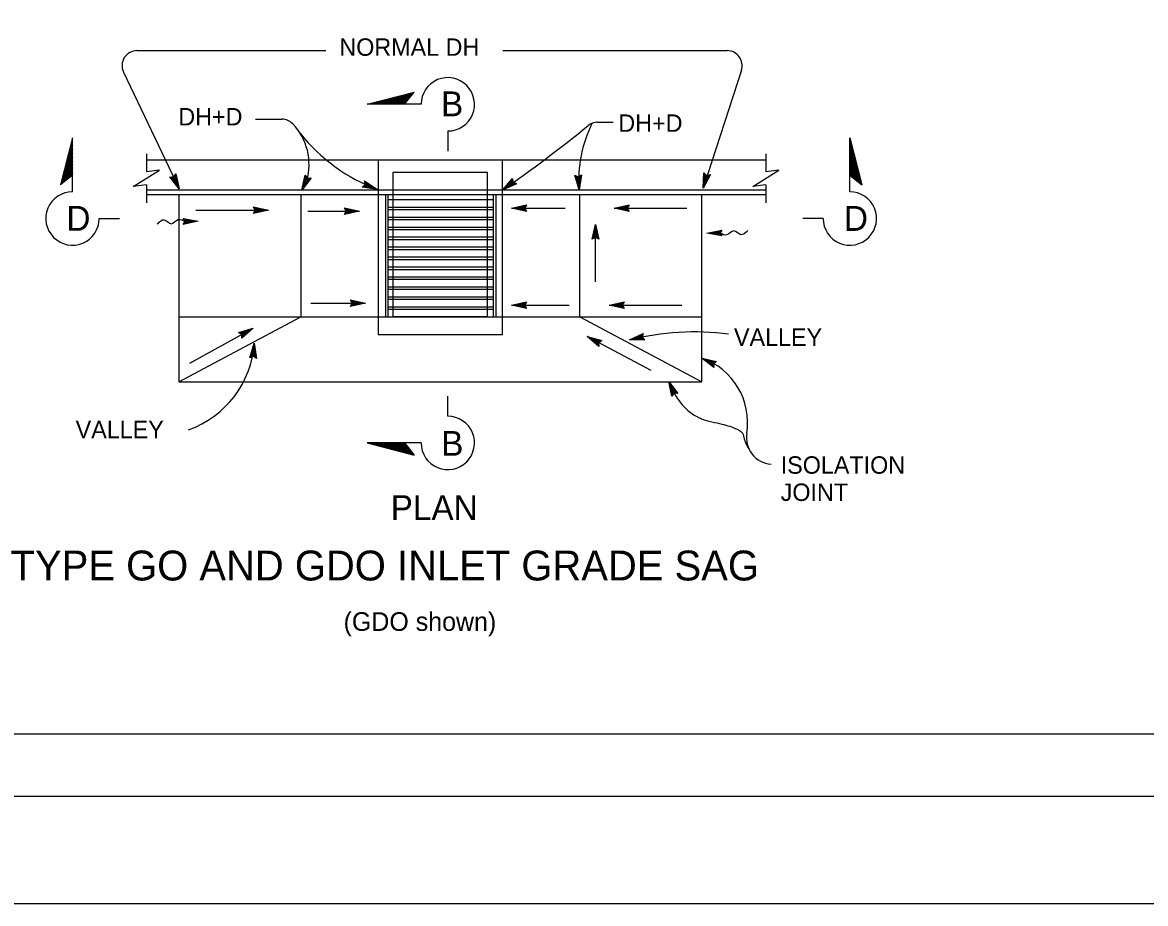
# Model space of a CAD drawing. Extents: x -894 to 866, y -472 to 714.
# Drawn here: x -634.9 to -184, y -472.4 to -118.5 of the extents above; entities that cross this region are included whole.
import ezdxf

# ---------------------------------------------------------------- set-up
doc = ezdxf.new("R2010")
doc.units = 0
for name, color, linetype in [('border_PLOTTING-ELEMENTS', 7, 'Continuous'), ('border_rw_22x34_Cut_Lines', 7, 'Continuous'), ('border_SHEET', 7, 'Continuous'), ('df_DETAIL-anno', 7, 'Continuous'), ('df_FLOW-LINE', 7, 'Continuous'), ('mc_CURB-GUTTER', 7, 'Continuous'), ('pp_PRESENTATION', 7, 'Continuous'), ('str_Concrete-A', 7, 'Continuous'), ('str_Misc-Steel-A', 7, 'Continuous')]:
    doc.layers.add(name, color=color, linetype=linetype)

msp = doc.modelspace()

# ---------------------------------------------------------------- linework, layer by layer
at = {"layer": 'border_PLOTTING-ELEMENTS'}
for points in [[(-894.04, -472.44), (865.96, -472.44), (865.96, 713.56), (-894.04, 713.56)], [(-864.04, 670.56), (835.96, 670.56), (835.96, -429.44), (-864.04, -429.44)]]:
    msp.add_lwpolyline(points, close=True, dxfattribs=at)
at = {"layer": 'border_rw_22x34_Cut_Lines'}
msp.add_lwpolyline([(-864.04, 670.56), (835.96, 670.56), (835.96, -429.44), (-864.04, -429.44)], close=True, dxfattribs=at)
at = {"layer": 'border_SHEET'}
msp.add_line((810.96, -404.44), (-814.04, -404.44), dxfattribs=at)
at = {"layer": 'df_DETAIL-anno'}
for p, q in [((-588.96, -129.87), (-513.15, -129.87)), ((-441.98, -129.87), (-351.96, -129.87)), ((-594.38, -138.45), (-572.04, -185.36)), ((-346.25, -137.73), (-361.62, -185.05)), ((-541.29, -157.38), (-530.72, -157.38)), ((-404.26, -158.64), (-397.77, -158.64)), ((-574.26, -180.66), (-573.39, -179.37)), ((-573.85, -180.08), (-573.22, -182.86)), ((-573.62, -179.71), (-572.63, -184.12)), ((-573.39, -179.37), (-573.39, -179.37)), ((-573.39, -179.37), (-572.04, -185.36)), ((-522.72, -185.85), (-521.43, -179.84)), ((-522.14, -184.58), (-521.2, -180.2)), ((-521.43, -179.84), (-521.43, -179.84)), ((-521.43, -179.84), (-520.55, -181.12)), ((-411.38, -185.8), (-413.14, -179.91)), ((-413.14, -179.91), (-413.14, -179.91)), ((-413.14, -179.91), (-411.76, -180.61)), ((-411.48, -184.41), (-412.77, -180.12)), ((-411.58, -183.04), (-412.41, -180.27)), ((-411.76, -180.61), (-410.48, -179.72)), ((-411.16, -180.22), (-411.58, -183.04)), ((-410.82, -179.96), (-411.48, -184.42)), ((-410.48, -179.72), (-411.38, -185.8)), ((-410.48, -179.72), (-410.48, -179.72)), ((-361.62, -185.05), (-361.28, -178.92)), ((-358.71, -179.64), (-361.62, -185.05)), ((-361.28, -178.92), (-361.28, -178.92)), ((-361.28, -178.92), (-360.21, -180.05)), ((-361.25, -183.71), (-361, -179.24)), ((-359.11, -179.75), (-361.25, -183.73)), ((-360.87, -182.4), (-360.71, -179.51)), ((-359.52, -179.88), (-360.87, -182.4)), ((-360.5, -181.07), (-360.43, -179.83)), ((-359.9, -179.96), (-360.5, -181.07)), ((-360.21, -180.05), (-358.71, -179.64)), ((-358.71, -179.64), (-358.71, -179.64)), ((-572.04, -185.36), (-575.81, -180.51)), ((-575.81, -180.51), (-575.81, -180.51)), ((-575.81, -180.51), (-574.26, -180.66)), ((-572.64, -184.11), (-575.38, -180.57)), ((-573.22, -182.86), (-574.99, -180.58)), ((-573.81, -181.61), (-574.57, -180.64)), ((-574.08, -180.39), (-573.81, -181.61)), ((-519, -180.95), (-522.72, -185.85)), ((-519.41, -181), (-522.14, -184.59)), ((-521.56, -183.34), (-520.96, -180.51)), ((-519.84, -181.06), (-521.56, -183.34)), ((-520.99, -182.08), (-520.73, -180.87)), ((-520.23, -181.08), (-520.99, -182.08)), ((-520.55, -181.12), (-519, -180.95)), ((-519, -180.95), (-519, -180.95)), ((-498.48, -184.69), (-497.25, -183.73)), ((-492.4, -185.6), (-498.48, -184.69)), ((-498.48, -184.69), (-498.48, -184.69)), ((-493.7, -185.11), (-498.13, -184.44)), ((-494.98, -184.61), (-497.84, -184.18)), ((-497.25, -183.73), (-497.52, -182.2)), ((-497.52, -182.2), (-497.52, -182.2)), ((-497.52, -182.2), (-492.4, -185.6)), ((-496.27, -184.11), (-497.49, -183.93)), ((-497.45, -182.61), (-493.69, -185.11)), ((-497.36, -183.03), (-494.98, -184.61)), ((-497.32, -183.41), (-496.27, -184.11)), ((-442.2, -185.84), (-438.21, -181.17)), ((-436.6, -183.3), (-442.2, -185.84)), ((-436.99, -183.15), (-441.1, -185.01)), ((-441.09, -185), (-438.18, -181.6)), ((-439.99, -184.18), (-438.11, -181.98)), ((-437.39, -183), (-439.99, -184.18)), ((-438.89, -183.35), (-438.09, -182.41)), ((-437.74, -182.83), (-438.89, -183.35)), ((-438.21, -181.17), (-438.21, -181.17)), ((-438.21, -181.17), (-438.05, -182.71)), ((-438.05, -182.71), (-436.6, -183.3)), ((-436.6, -183.3), (-436.6, -183.3)), ((-411.68, -181.66), (-412.03, -180.48)), ((-411.49, -180.42), (-411.68, -181.66)), ((-572.04, -185.36), (-572.04, -185.36)), ((-522.72, -185.85), (-522.72, -185.85)), ((-492.4, -185.6), (-492.4, -185.6)), ((-442.2, -185.84), (-442.2, -185.84)), ((-411.38, -185.8), (-411.38, -185.8)), ((-361.62, -185.05), (-361.62, -185.05)), ((-391.17, -246.07), (-385.63, -243.41)), ((-385.63, -243.41), (-386.11, -244.89)), ((-385.63, -243.41), (-385.63, -243.41)), ((-543.66, -253.25), (-541.88, -247.37)), ((-541.88, -247.37), (-541.88, -247.37)), ((-541.88, -247.37), (-540.99, -253.45)), ((-385.02, -246.01), (-391.17, -246.07)), ((-391.17, -246.07), (-391.17, -246.07)), ((-385.32, -245.71), (-389.83, -245.76)), ((-389.82, -245.75), (-385.78, -243.81)), ((-388.48, -245.45), (-385.87, -244.19)), ((-385.63, -245.42), (-388.48, -245.45)), ((-387.14, -245.13), (-386.02, -244.6)), ((-385.88, -245.12), (-387.14, -245.13)), ((-386.11, -244.89), (-385.02, -246.01)), ((-385.02, -246.01), (-385.02, -246.01)), ((-543.28, -253.06), (-541.98, -248.74)), ((-542.91, -252.86), (-542.08, -250.12)), ((-542.55, -252.71), (-542.19, -251.5)), ((-542.19, -251.5), (-542.01, -252.72)), ((-542.08, -250.12), (-541.67, -252.99)), ((-541.98, -248.75), (-541.33, -253.19)), ((-542.26, -252.55), (-543.66, -253.25)), ((-543.66, -253.25), (-543.66, -253.25)), ((-540.99, -253.45), (-542.26, -252.55)), ((-540.99, -253.45), (-540.99, -253.45)), ((-357.36, -257.14), (-362.1, -253.38)), ((-362.1, -253.38), (-362.1, -253.38)), ((-362.1, -253.38), (-356.21, -254.77)), ((-357.4, -256.73), (-360.87, -253.97)), ((-360.86, -253.97), (-356.57, -254.99)), ((-357.45, -256.31), (-359.65, -254.56)), ((-359.65, -254.56), (-356.88, -255.22)), ((-357.46, -255.93), (-358.43, -255.16)), ((-358.43, -255.16), (-357.24, -255.44)), ((-356.21, -254.77), (-357.49, -255.61)), ((-357.49, -255.61), (-357.36, -257.14)), ((-356.21, -254.77), (-356.21, -254.77)), ((-357.36, -257.14), (-357.36, -257.14)), ((-374.21, -268.7), (-375.39, -262.76)), ((-375.39, -262.76), (-375.39, -262.76)), ((-375.39, -262.76), (-371.8, -267.64)), ((-373.97, -268.36), (-374.84, -264.01)), ((-374.83, -264.01), (-372.22, -267.57)), ((-373.74, -268.01), (-374.29, -265.25)), ((-374.29, -265.25), (-372.6, -267.55)), ((-373.32, -267.44), (-374.21, -268.7)), ((-374.21, -268.7), (-374.21, -268.7)), ((-373.5, -267.71), (-373.74, -266.5)), ((-373.74, -266.5), (-373.02, -267.48)), ((-371.8, -267.64), (-373.32, -267.44)), ((-371.8, -267.64), (-371.8, -267.64))]:
    msp.add_line(p, q, dxfattribs=at)
for centre, radius, start, end in [((-588.96, -135.87), 6, 90, 205.4631), ((-351.96, -135.87), 6, 342.008, 90), ((-530.72, -163.38), 6, 43.7181, 90), ((-543.42, -175.53), 23.57, 343.9147, 43.7181), ((-748.27, 257.67), 538.87, 304.6095, 309.1888), ((-361.07, -181.63), 50.48, 153.5534, 184.7399), ((-403.98, -164.64), 6, 90, 129.1888), ((-467.65, -118.96), 71.08, 218.2767, 249.6245), ((-365.08, -350.43), 107.57, 82.6868, 104.0347), ((-581.27, -244.85), 39.47, 289.2603, 356.3402), ((-371.14, -279.21), 27.37, 350.984, 70.7076), ((-333.39, -285.2), 10.86, 170.984, 264.9945)]:
    msp.add_arc(centre, radius, start, end, dxfattribs=at)
msp.add_open_spline([(-375.39, -262.76), (-370.07, -276.7), (-345.8, -281.34), (-344.97, -287.73), (-341.41, -292.63)], degree=2, dxfattribs=at)
at = {"layer": 'df_FLOW-LINE'}
for p, q in [((-570.41, -197.28), (-564.39, -198.37)), ((-569.59, -198.46), (-570.41, -197.28)), ((-564.39, -198.37), (-570.37, -199.68)), ((-570.17, -197.63), (-565.92, -198.4)), ((-565.92, -198.4), (-570.13, -199.32)), ((-569.93, -197.98), (-567.45, -198.43)), ((-569.69, -198.33), (-568.98, -198.45)), ((-564.39, -198.37), (-564.39, -198.37)), ((-570.37, -199.68), (-569.59, -198.46)), ((-570.37, -199.68), (-570.37, -199.68)), ((-567.45, -198.43), (-569.91, -198.96)), ((-568.98, -198.45), (-569.66, -198.6)), ((-569.59, -198.46), (-569.59, -198.46)), ((-360.08, -203.22), (-354.1, -201.91)), ((-358.55, -203.19), (-354.34, -202.27)), ((-357.02, -203.16), (-354.57, -202.63)), ((-354.1, -201.91), (-354.88, -203.12)), ((-354.1, -201.91), (-354.1, -201.91)), ((-354.06, -204.31), (-360.08, -203.22)), ((-360.08, -203.22), (-360.08, -203.22)), ((-354.3, -203.96), (-358.55, -203.19)), ((-354.54, -203.61), (-357.02, -203.16)), ((-355.49, -203.14), (-354.81, -202.99)), ((-354.78, -203.26), (-355.49, -203.14)), ((-354.88, -203.12), (-354.88, -203.12)), ((-354.88, -203.12), (-354.06, -204.31))]:
    msp.add_line(p, q, dxfattribs=at)
for points in [[(-580.78, -199.46), (-578.01, -197.81), (-575.18, -199.36), (-572.41, -197.71), (-569.59, -198.46)], [(-343.7, -202.13), (-346.47, -203.78), (-349.3, -202.23), (-352.07, -203.88), (-354.88, -203.12)]]:
    msp.add_spline(points, degree=3, dxfattribs=at)
at = {"layer": 'mc_CURB-GUTTER'}
for p, q in [((-585.17, -171.29), (-585.17, -178.51)), ((-336.42, -171.29), (-336.42, -178.51)), ((-336.16, -173.84), (-585.16, -173.84)), ((-585.17, -183.76), (-585.17, -190.98)), ((-336.42, -183.76), (-336.42, -190.98)), ((-336.16, -185.84), (-585.16, -185.84)), ((-442.79, -187.84), (-585.16, -187.84)), ((-336.16, -187.84), (-442.79, -187.84))]:
    msp.add_line(p, q, dxfattribs=at)
for points in [[(-585.17, -183.76), (-590.42, -184.41), (-579.92, -177.85), (-585.17, -178.51)], [(-336.42, -183.76), (-341.67, -184.41), (-331.17, -177.85), (-336.42, -178.51)]]:
    msp.add_lwpolyline(points, dxfattribs=at)
at = {"layer": 'pp_PRESENTATION'}
for p, q in [((-496.55, -151.41), (-477.6, -146.58)), ((-494.99, -151.41), (-478.01, -147.08)), ((-493.44, -151.41), (-478.41, -147.58)), ((-491.88, -151.41), (-478.82, -148.08)), ((-490.32, -151.41), (-479.23, -148.58)), ((-481.52, -151.41), (-477.6, -146.58)), ((-474.85, -151.41), (-496.55, -151.41)), ((-488.76, -151.41), (-479.63, -149.09)), ((-487.2, -151.41), (-480.04, -149.59)), ((-485.64, -151.41), (-480.44, -150.09)), ((-484.09, -151.41), (-480.85, -150.59)), ((-482.53, -151.41), (-481.25, -151.09)), ((-464.13, -162.13), (-464.13, -170.28)), ((-614.82, -164.86), (-619.66, -183.81)), ((-614.82, -166.42), (-619.16, -183.41)), ((-614.82, -186.57), (-614.82, -164.86)), ((-302.71, -164.86), (-297.88, -183.81)), ((-302.71, -186.57), (-302.71, -164.86)), ((-302.71, -166.42), (-298.38, -183.41)), ((-614.82, -167.98), (-618.65, -183)), ((-614.82, -169.54), (-618.15, -182.6)), ((-614.82, -171.1), (-617.65, -182.19)), ((-302.71, -167.98), (-298.88, -183)), ((-302.71, -169.54), (-299.38, -182.6)), ((-302.71, -171.1), (-299.88, -182.19)), ((-614.82, -172.65), (-617.15, -181.78)), ((-614.82, -174.21), (-616.65, -181.38)), ((-614.82, -175.77), (-616.15, -180.97)), ((-302.71, -172.65), (-300.38, -181.78)), ((-302.71, -174.21), (-300.88, -181.38)), ((-302.71, -175.77), (-301.38, -180.97)), ((-614.82, -179.9), (-619.66, -183.81)), ((-614.82, -177.33), (-615.65, -180.57)), ((-614.82, -178.89), (-615.15, -180.16)), ((-302.71, -177.33), (-301.88, -180.57)), ((-302.71, -178.89), (-302.38, -180.16)), ((-302.71, -179.9), (-297.88, -183.81)), ((-541.33, -193.99), (-542.13, -192.65)), ((-542.13, -192.65), (-542.13, -192.65)), ((-542.13, -192.65), (-536.13, -193.99)), ((-541.91, -193.01), (-537.51, -193.99)), ((-541.68, -193.37), (-538.89, -193.99)), ((-541.5, -193.71), (-540.28, -193.99)), ((-504.84, -194.39), (-505.64, -193.05)), ((-505.64, -193.05), (-505.64, -193.05)), ((-505.64, -193.05), (-499.64, -194.39)), ((-505.42, -193.41), (-501.02, -194.39)), ((-505.19, -193.77), (-502.4, -194.39)), ((-438.59, -193.19), (-432.58, -191.86)), ((-438.59, -193.19), (-417.03, -193.19)), ((-432.59, -194.53), (-438.59, -193.19)), ((-438.59, -193.19), (-438.59, -193.19)), ((-432.8, -194.17), (-437.21, -193.19)), ((-437.19, -193.19), (-432.82, -192.22)), ((-435.82, -193.19), (-433, -192.57)), ((-433.04, -193.81), (-435.82, -193.19)), ((-434.44, -193.19), (-433.23, -192.92)), ((-433.21, -193.47), (-434.44, -193.19)), ((-432.59, -191.86), (-433.39, -193.19)), ((-433.39, -193.19), (-432.59, -194.53)), ((-432.59, -191.86), (-432.59, -191.86)), ((-397.28, -193.19), (-391.28, -191.86)), ((-397.28, -193.19), (-368.11, -193.19)), ((-391.28, -194.53), (-397.28, -193.19)), ((-397.28, -193.19), (-397.28, -193.19)), ((-391.5, -194.17), (-395.9, -193.19)), ((-395.89, -193.19), (-391.52, -192.22)), ((-394.52, -193.19), (-391.69, -192.57)), ((-391.73, -193.81), (-394.52, -193.19)), ((-393.14, -193.19), (-391.93, -192.92)), ((-391.91, -193.47), (-393.14, -193.19)), ((-391.28, -191.86), (-392.08, -193.19)), ((-392.08, -193.19), (-391.28, -194.53)), ((-391.28, -191.86), (-391.28, -191.86)), ((-604.11, -197.28), (-595.96, -197.28)), ((-565.3, -193.99), (-536.13, -193.99)), ((-536.13, -193.99), (-542.13, -195.32)), ((-542.13, -195.32), (-541.33, -193.99)), ((-542.13, -195.32), (-542.13, -195.32)), ((-537.52, -193.99), (-541.9, -194.96)), ((-538.89, -193.99), (-541.72, -194.62)), ((-540.28, -193.99), (-541.48, -194.26)), ((-536.13, -193.99), (-536.13, -193.99)), ((-520.39, -194.39), (-499.64, -194.39)), ((-499.64, -194.39), (-505.64, -195.72)), ((-505.64, -195.72), (-504.84, -194.39)), ((-505.64, -195.72), (-505.64, -195.72)), ((-501.03, -194.4), (-505.4, -195.36)), ((-502.4, -194.39), (-505.23, -195.02)), ((-505.01, -194.11), (-503.78, -194.39)), ((-503.78, -194.39), (-504.99, -194.66)), ((-499.64, -194.39), (-499.64, -194.39)), ((-432.59, -194.53), (-432.59, -194.53)), ((-391.28, -194.53), (-391.28, -194.53)), ((-313.43, -197.28), (-321.58, -197.28)), ((-406.17, -205.65), (-404.83, -199.65)), ((-405.82, -205.44), (-404.83, -201.03)), ((-405.46, -205.2), (-404.83, -202.42)), ((-404.83, -222.67), (-404.83, -199.65)), ((-404.83, -199.65), (-404.83, -199.65)), ((-404.83, -199.65), (-403.5, -205.65)), ((-404.83, -201.04), (-403.86, -205.42)), ((-404.83, -202.42), (-404.21, -205.24)), ((-404.83, -204.85), (-406.17, -205.65)), ((-406.17, -205.65), (-406.17, -205.65)), ((-405.11, -205.03), (-404.83, -203.8)), ((-404.83, -203.8), (-404.57, -205.01)), ((-403.5, -205.65), (-404.83, -204.85)), ((-403.5, -205.65), (-403.5, -205.65)), ((-502.43, -231.29), (-503.23, -229.95)), ((-503.23, -229.95), (-503.23, -229.95)), ((-503.23, -229.95), (-497.23, -231.29)), ((-519.19, -231.29), (-497.23, -231.29)), ((-497.23, -231.29), (-503.23, -232.62)), ((-503.23, -232.62), (-502.43, -231.29)), ((-503.23, -232.62), (-503.23, -232.62)), ((-503.02, -230.3), (-498.61, -231.28)), ((-498.62, -231.29), (-503, -232.26)), ((-500, -231.28), (-502.82, -231.91)), ((-502.78, -230.66), (-500, -231.28)), ((-502.61, -231.01), (-501.38, -231.28)), ((-501.38, -231.28), (-502.59, -231.55)), ((-497.23, -231.29), (-497.23, -231.29)), ((-438.59, -232.09), (-432.58, -230.76)), ((-438.59, -232.09), (-415.43, -232.09)), ((-432.59, -233.43), (-438.59, -232.09)), ((-438.59, -232.09), (-438.59, -232.09)), ((-432.8, -233.07), (-437.21, -232.09)), ((-437.19, -232.08), (-432.82, -231.12)), ((-435.82, -232.09), (-433, -231.46)), ((-433.04, -232.71), (-435.82, -232.09)), ((-434.44, -232.09), (-433.23, -231.82)), ((-433.21, -232.37), (-434.44, -232.09)), ((-432.59, -230.76), (-433.39, -232.09)), ((-433.39, -232.09), (-432.59, -233.43)), ((-432.59, -230.76), (-432.59, -230.76)), ((-432.59, -233.43), (-432.59, -233.43)), ((-399.29, -232.09), (-393.29, -230.76)), ((-399.29, -232.09), (-370.11, -232.09)), ((-393.29, -233.43), (-399.29, -232.09)), ((-399.29, -232.09), (-399.29, -232.09)), ((-393.5, -233.07), (-397.91, -232.09)), ((-397.9, -232.08), (-393.52, -231.12)), ((-396.52, -232.09), (-393.7, -231.46)), ((-393.74, -232.71), (-396.52, -232.09)), ((-395.14, -232.09), (-393.93, -231.82)), ((-393.91, -232.37), (-395.14, -232.09)), ((-393.29, -230.76), (-394.09, -232.09)), ((-394.09, -232.09), (-393.29, -233.43)), ((-393.29, -230.76), (-393.29, -230.76)), ((-393.29, -233.43), (-393.29, -233.43)), ((-567.78, -255.45), (-542.27, -241.3)), ((-548.17, -243.04), (-542.27, -241.3)), ((-546.82, -243.82), (-548.17, -243.04)), ((-548.17, -243.04), (-548.17, -243.04)), ((-547.8, -243.25), (-543.48, -241.97)), ((-547.43, -243.45), (-544.69, -242.64)), ((-547.1, -243.66), (-545.9, -243.31)), ((-542.27, -241.3), (-546.87, -245.37)), ((-544.69, -242.64), (-546.85, -244.56)), ((-543.48, -241.98), (-546.84, -244.95)), ((-545.9, -243.31), (-546.82, -244.13)), ((-542.27, -241.3), (-542.27, -241.3)), ((-546.87, -245.37), (-546.82, -243.82)), ((-546.87, -245.37), (-546.87, -245.37)), ((-382.43, -258.4), (-408.19, -244.71)), ((-403.52, -248.71), (-408.19, -244.71)), ((-408.19, -244.71), (-408.19, -244.71)), ((-408.19, -244.71), (-402.26, -246.35)), ((-403.54, -248.29), (-406.97, -245.35)), ((-406.96, -245.36), (-402.64, -246.56)), ((-403.58, -247.86), (-405.75, -246.01)), ((-405.75, -246.01), (-402.96, -246.78)), ((-403.57, -247.47), (-404.53, -246.65)), ((-404.53, -246.65), (-403.33, -246.99)), ((-402.26, -246.35), (-403.59, -247.15)), ((-403.59, -247.15), (-403.52, -248.71)), ((-402.26, -246.35), (-402.26, -246.35)), ((-403.52, -248.71), (-403.52, -248.71)), ((-464.13, -276.73), (-464.13, -268.58)), ((-496.55, -287.45), (-477.6, -292.28)), ((-474.85, -287.45), (-496.55, -287.45)), ((-494.99, -287.45), (-478.01, -291.78)), ((-493.44, -287.45), (-478.41, -291.28)), ((-491.88, -287.45), (-478.82, -290.78)), ((-490.32, -287.45), (-479.23, -290.28)), ((-488.76, -287.45), (-479.63, -289.78)), ((-487.2, -287.45), (-480.04, -289.28)), ((-485.64, -287.45), (-480.44, -288.78)), ((-484.09, -287.45), (-480.85, -288.28)), ((-482.53, -287.45), (-481.25, -287.77)), ((-481.52, -287.45), (-477.6, -292.28))]:
    msp.add_line(p, q, dxfattribs=at)
for centre, start, end in [((-464.13, -151.41), 269.9995, 180), ((-614.82, -197.28), 90, 0.0005), ((-302.71, -197.28), 179.9995, 90), ((-464.13, -287.45), 180, 90.0005)]:
    msp.add_arc(centre, 10.72, start, end, dxfattribs=at)
at = {"layer": 'str_Concrete-A'}
for p, q in [((-492.16, -173.84), (-492.16, -185.84)), ((-442.16, -185.84), (-442.16, -173.84)), ((-448.16, -178.84), (-486.16, -178.84)), ((-486.16, -178.84), (-486.16, -236.87)), ((-448.16, -236.79), (-448.16, -178.84)), ((-572.16, -187.84), (-572.16, -262.84)), ((-523.16, -187.97), (-523.16, -236.84)), ((-492.16, -185.84), (-492.16, -243.84)), ((-442.16, -243.84), (-442.16, -185.84)), ((-411.16, -236.84), (-411.16, -187.84)), ((-362.16, -262.84), (-362.16, -187.84)), ((-572.16, -236.84), (-362.16, -236.84)), ((-572.16, -262.84), (-523.16, -236.84)), ((-411.16, -236.84), (-362.16, -262.84)), ((-492.16, -243.84), (-442.16, -243.84)), ((-572.16, -262.84), (-362.16, -262.84))]:
    msp.add_line(p, q, dxfattribs=at)
at = {"layer": 'str_Misc-Steel-A'}
for p, q in [((-489.16, -187.84), (-489.16, -236.83)), ((-488.16, -187.84), (-488.16, -236.83)), ((-445.91, -187.84), (-445.91, -236.83)), ((-444.91, -187.84), (-444.91, -236.83)), ((-445.91, -189.84), (-488.16, -189.84)), ((-445.91, -192.84), (-488.16, -192.84)), ((-445.91, -193.84), (-488.16, -193.84)), ((-445.91, -196.84), (-488.16, -196.84)), ((-445.91, -197.84), (-488.16, -197.84)), ((-445.91, -200.84), (-488.16, -200.84)), ((-445.91, -201.84), (-488.16, -201.84)), ((-445.91, -204.84), (-488.16, -204.84)), ((-445.91, -205.84), (-488.16, -205.84)), ((-445.91, -208.84), (-488.16, -208.84)), ((-445.91, -209.84), (-488.16, -209.84)), ((-445.91, -212.84), (-488.16, -212.84)), ((-445.91, -213.84), (-488.16, -213.84)), ((-445.91, -216.84), (-488.16, -216.84)), ((-445.91, -217.84), (-488.16, -217.84)), ((-445.91, -220.84), (-488.16, -220.84)), ((-445.91, -221.84), (-488.16, -221.84)), ((-445.91, -224.84), (-488.16, -224.84)), ((-445.91, -225.84), (-488.16, -225.84)), ((-445.91, -228.84), (-488.16, -228.84)), ((-445.91, -229.84), (-488.16, -229.84)), ((-445.91, -232.84), (-488.16, -232.84)), ((-445.91, -233.84), (-488.16, -233.84)), ((-448.16, -236.84), (-486.16, -236.84))]:
    msp.add_line(p, q, dxfattribs=at)

# ---------------------------------------------------------------- texts
at = {"layer": 'df_DETAIL-anno'}
for s, height, p in [('NORMAL DH', 7, (-507.67, -131.94)), ('DH+D', 7, (-572.33, -159.89)), ('DH+D', 7, (-395.65, -162.47)), ('VALLEY', 7, (-349.22, -248.45)), ('VALLEY', 7, (-613.55, -285.54)), ('ISOLATION', 7, (-330.46, -299.8)), ('JOINT', 7, (-330.46, -310.73)), ('PLAN', 10, (-487.06, -318.42)), ('TYPE GO AND GDO INLET GRADE SAG', 12, (-639.68, -342.67)), ('(GDO shown)', 7.5, (-505.98, -362.92))]:
    msp.add_text(s, height=height, dxfattribs=at).set_placement(p)
at = {"layer": 'pp_PRESENTATION'}
for s, p in [('B', (-466.86, -156.23)), ('D', (-617.27, -202.23)), ('D', (-305.07, -202.24)), ('B', (-466.79, -292.61))]:
    msp.add_text(s, height=10, dxfattribs=at).set_placement(p)

doc.saveas('drawing.dxf')
